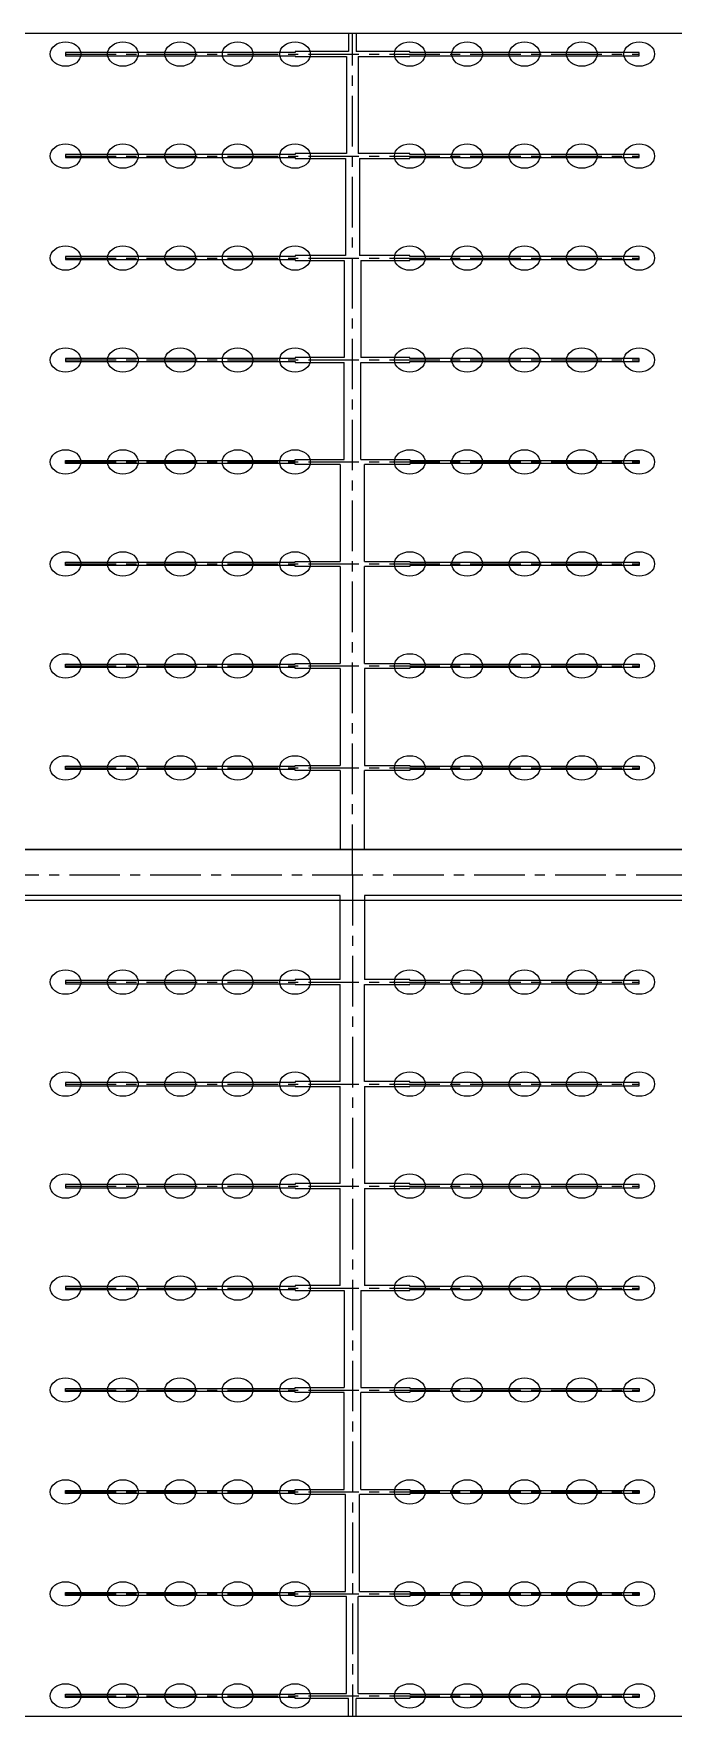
# Model space of a CAD drawing. Header units: millimetres. Extents: x 738100 to 1284508, y 138373 to 260796.
# Drawn here: x 795900 to 799914, y 175808 to 186368 of the extents above; entities that cross this region are included whole.
import ezdxf

# ---------------------------------------------------------------- set-up
doc = ezdxf.new("R2010")
doc.units = ezdxf.units.MM
doc.linetypes.add('CENTER', pattern=[50.8, 31.75, -6.35, 6.35, -6.35])
doc.layers.add('轴线', color=6, linetype='CENTER')

msp = doc.modelspace()

# ---------------------------------------------------------------- linework, layer by layer
at = {"lineweight": -3, "ltscale": 100}
for p, q in [((843900.494, 186367.633), (779900.494, 186367.633)), ((779900.494, 181247.633), (843900.494, 181247.633)), ((779900.494, 175809.486), (843900.494, 175809.486)), ((843900.494, 175807.633), (779900.494, 175807.633))]:
    msp.add_line(p, q, dxfattribs=at)
at = {"ltscale": 10}
for p, q in [((797876.494, 186367.633), (797876.494, 186255.633)), ((797924.494, 186367.633), (797924.494, 186255.633)), ((796100.494, 186249.873), (796100.494, 186229.393)), ((797540.494, 186249.873), (796100.494, 186249.873)), ((796100.494, 186229.393), (797540.494, 186229.393)), ((797876.494, 186255.633), (797540.494, 186255.633)), ((797540.494, 186255.633), (797540.494, 186249.873)), ((797540.494, 186229.393), (797540.494, 186223.633)), ((797540.494, 186223.633), (797864.494, 186223.633)), ((797864.494, 186223.633), (797864.494, 185615.633)), ((798260.494, 186255.633), (797924.494, 186255.633)), ((797936.494, 186223.633), (798260.494, 186223.633)), ((797936.494, 186223.633), (797936.494, 185615.633)), ((798260.494, 186249.873), (798260.494, 186255.633)), ((799700.494, 186249.873), (798260.494, 186249.873)), ((798260.494, 186223.633), (798260.494, 186229.393)), ((798260.494, 186229.393), (799700.494, 186229.393)), ((799700.494, 186229.393), (799700.494, 186249.873)), ((796100.494, 185609.873), (796100.494, 185589.393)), ((797540.494, 185609.873), (796100.494, 185609.873)), ((796100.494, 185589.393), (797540.494, 185589.393)), ((797864.494, 185615.633), (797540.494, 185615.633)), ((797540.494, 185615.633), (797540.494, 185609.873)), ((797540.494, 185589.393), (797540.494, 185583.633)), ((797540.494, 185583.633), (797856.494, 185583.633)), ((797856.494, 185583.633), (797856.494, 184975.633)), ((798260.494, 185615.633), (797936.494, 185615.633)), ((797944.494, 185583.633), (798260.494, 185583.633)), ((797944.494, 185583.633), (797944.494, 184975.633)), ((798260.494, 185609.873), (798260.494, 185615.633)), ((799700.494, 185609.873), (798260.494, 185609.873)), ((798260.494, 185583.633), (798260.494, 185589.393)), ((798260.494, 185589.393), (799700.494, 185589.393)), ((799700.494, 185589.393), (799700.494, 185609.873)), ((796100.494, 184969.873), (796100.494, 184949.393)), ((797540.494, 184969.873), (796100.494, 184969.873)), ((796100.494, 184949.393), (797540.494, 184949.393)), ((797856.494, 184975.633), (797540.494, 184975.633)), ((797540.494, 184975.633), (797540.494, 184969.873)), ((797540.494, 184949.393), (797540.494, 184943.633)), ((797540.494, 184943.633), (797848.494, 184943.633)), ((797848.494, 184943.633), (797848.494, 184335.633)), ((798260.494, 184975.633), (797944.494, 184975.633)), ((797952.494, 184943.633), (798260.494, 184943.633)), ((797952.494, 184943.633), (797952.494, 184335.633)), ((798260.494, 184969.873), (798260.494, 184975.633)), ((799700.494, 184969.873), (798260.494, 184969.873)), ((798260.494, 184943.633), (798260.494, 184949.393)), ((798260.494, 184949.393), (799700.494, 184949.393)), ((799700.494, 184949.393), (799700.494, 184969.873)), ((796100.494, 184329.873), (796100.494, 184309.393)), ((797540.494, 184329.873), (796100.494, 184329.873)), ((796100.494, 184309.393), (797540.494, 184309.393)), ((797848.494, 184335.633), (797540.494, 184335.633)), ((797540.494, 184335.633), (797540.494, 184329.873)), ((797540.494, 184309.393), (797540.494, 184303.633)), ((797540.494, 184303.633), (797848.494, 184303.633)), ((797848.494, 183695.633), (797848.494, 184303.633)), ((798260.494, 184335.633), (797952.494, 184335.633)), ((797952.494, 184303.633), (798260.494, 184303.633)), ((797952.494, 183695.633), (797952.494, 184303.633)), ((798260.494, 184329.873), (798260.494, 184335.633)), ((799700.494, 184329.873), (798260.494, 184329.873)), ((798260.494, 184303.633), (798260.494, 184309.393)), ((798260.494, 184309.393), (799700.494, 184309.393)), ((799700.494, 184309.393), (799700.494, 184329.873)), ((796100.494, 183669.393), (796100.494, 183689.873)), ((796100.494, 183689.873), (797540.494, 183689.873)), ((797540.494, 183669.393), (796100.494, 183669.393)), ((797540.494, 183689.873), (797540.494, 183695.633)), ((797540.494, 183695.633), (797848.494, 183695.633)), ((797540.494, 183663.633), (797540.494, 183669.393)), ((797824.494, 183663.633), (797540.494, 183663.633)), ((797824.494, 183663.633), (797824.494, 183055.633)), ((797952.494, 183695.633), (798260.494, 183695.633)), ((798260.494, 183663.633), (797976.494, 183663.633)), ((797976.494, 183055.633), (797976.494, 183663.633)), ((798260.494, 183695.633), (798260.494, 183689.873)), ((798260.494, 183689.873), (799700.494, 183689.873)), ((799700.494, 183669.393), (798260.494, 183669.393)), ((798260.494, 183669.393), (798260.494, 183663.633)), ((799700.494, 183689.873), (799700.494, 183669.393)), ((796100.494, 183029.393), (796100.494, 183049.873)), ((796100.494, 183049.873), (797540.494, 183049.873)), ((797540.494, 183029.393), (796100.494, 183029.393)), ((797540.494, 183049.873), (797540.494, 183055.633)), ((797540.494, 183055.633), (797824.494, 183055.633)), ((797540.494, 183023.633), (797540.494, 183029.393)), ((797824.494, 183023.633), (797540.494, 183023.633)), ((797824.494, 183023.633), (797824.494, 182415.633)), ((797976.494, 183055.633), (798260.494, 183055.633)), ((798260.494, 183023.633), (797976.494, 183023.633)), ((797976.494, 182415.633), (797976.494, 183023.633)), ((798260.494, 183055.633), (798260.494, 183049.873)), ((798260.494, 183049.873), (799700.494, 183049.873)), ((799700.494, 183029.393), (798260.494, 183029.393)), ((798260.494, 183029.393), (798260.494, 183023.633)), ((799700.494, 183049.873), (799700.494, 183029.393)), ((796100.494, 182389.393), (796100.494, 182409.873)), ((796100.494, 182409.873), (797540.494, 182409.873)), ((797540.494, 182389.393), (796100.494, 182389.393)), ((797540.494, 182409.873), (797540.494, 182415.633)), ((797540.494, 182415.633), (797824.494, 182415.633)), ((797540.494, 182383.633), (797540.494, 182389.393)), ((797824.494, 182383.633), (797540.494, 182383.633)), ((797824.494, 182383.633), (797824.494, 181775.633)), ((797976.494, 182415.633), (798260.494, 182415.633)), ((798260.494, 182383.633), (797976.494, 182383.633)), ((797976.494, 182383.633), (797976.494, 181775.633)), ((798260.494, 182415.633), (798260.494, 182409.873)), ((798260.494, 182409.873), (799700.494, 182409.873)), ((799700.494, 182389.393), (798260.494, 182389.393)), ((798260.494, 182389.393), (798260.494, 182383.633)), ((799700.494, 182409.873), (799700.494, 182389.393)), ((796100.494, 181749.393), (796100.494, 181769.873)), ((796100.494, 181769.873), (797540.494, 181769.873)), ((797540.494, 181749.393), (796100.494, 181749.393)), ((797540.494, 181769.873), (797540.494, 181775.633)), ((797540.494, 181775.633), (797824.494, 181775.633)), ((797540.494, 181743.633), (797540.494, 181749.393)), ((797824.494, 181743.633), (797540.494, 181743.633)), ((797824.494, 181743.633), (797824.494, 181247.633)), ((797976.494, 181775.633), (798260.494, 181775.633)), ((798260.494, 181743.633), (797976.494, 181743.633)), ((797976.494, 181247.633), (797976.494, 181743.633)), ((798260.494, 181775.633), (798260.494, 181769.873)), ((798260.494, 181769.873), (799700.494, 181769.873)), ((799700.494, 181749.393), (798260.494, 181749.393)), ((798260.494, 181749.393), (798260.494, 181743.633)), ((799700.494, 181769.873), (799700.494, 181749.393)), ((801824.494, 181247.633), (789900.494, 181247.633)), ((801900.494, 180927.633), (789900.494, 180927.633)), ((797824.494, 180959.633), (793976.494, 180959.633)), ((797824.494, 180431.633), (797824.494, 180927.633)), ((801748.494, 180959.633), (797976.494, 180959.633)), ((797976.494, 180927.633), (797976.494, 180431.633)), ((796100.494, 180425.873), (796100.494, 180405.393)), ((797540.494, 180425.873), (796100.494, 180425.873)), ((796100.494, 180405.393), (797540.494, 180405.393)), ((797824.494, 180431.633), (797540.494, 180431.633)), ((797540.494, 180431.633), (797540.494, 180425.873)), ((797540.494, 180405.393), (797540.494, 180399.633)), ((797540.494, 180399.633), (797824.494, 180399.633)), ((797824.494, 179791.633), (797824.494, 180399.633)), ((798260.494, 180431.633), (797976.494, 180431.633)), ((797976.494, 180399.633), (798260.494, 180399.633)), ((797976.494, 179791.633), (797976.494, 180399.633)), ((798260.494, 180425.873), (798260.494, 180431.633)), ((799700.494, 180425.873), (798260.494, 180425.873)), ((798260.494, 180399.633), (798260.494, 180405.393)), ((798260.494, 180405.393), (799700.494, 180405.393)), ((799700.494, 180405.393), (799700.494, 180425.873)), ((796100.494, 179785.873), (796100.494, 179765.393)), ((797540.494, 179785.873), (796100.494, 179785.873)), ((796100.494, 179765.393), (797540.494, 179765.393)), ((797824.494, 179791.633), (797540.494, 179791.633)), ((797540.494, 179791.633), (797540.494, 179785.873)), ((797540.494, 179765.393), (797540.494, 179759.633)), ((797540.494, 179759.633), (797824.494, 179759.633)), ((797824.494, 179151.633), (797824.494, 179759.633)), ((798260.494, 179791.633), (797976.494, 179791.633)), ((797976.494, 179759.633), (798260.494, 179759.633)), ((797976.494, 179759.633), (797976.494, 179151.633)), ((798260.494, 179785.873), (798260.494, 179791.633)), ((799700.494, 179785.873), (798260.494, 179785.873)), ((798260.494, 179759.633), (798260.494, 179765.393)), ((798260.494, 179765.393), (799700.494, 179765.393)), ((799700.494, 179765.393), (799700.494, 179785.873)), ((796100.494, 179145.873), (796100.494, 179125.393)), ((797540.494, 179145.873), (796100.494, 179145.873)), ((796100.494, 179125.393), (797540.494, 179125.393)), ((797824.494, 179151.633), (797540.494, 179151.633)), ((797540.494, 179151.633), (797540.494, 179145.873)), ((797540.494, 179125.393), (797540.494, 179119.633)), ((797540.494, 179119.633), (797824.494, 179119.633)), ((797824.494, 178511.633), (797824.494, 179119.633)), ((798260.494, 179151.633), (797976.494, 179151.633)), ((797976.494, 179119.633), (798260.494, 179119.633)), ((797976.494, 179119.633), (797976.494, 178511.633)), ((798260.494, 179145.873), (798260.494, 179151.633)), ((799700.494, 179145.873), (798260.494, 179145.873)), ((798260.494, 179119.633), (798260.494, 179125.393)), ((798260.494, 179125.393), (799700.494, 179125.393)), ((799700.494, 179125.393), (799700.494, 179145.873)), ((796100.494, 178505.873), (796100.494, 178485.393)), ((797540.494, 178505.873), (796100.494, 178505.873)), ((796100.494, 178485.393), (797540.494, 178485.393)), ((797824.494, 178511.633), (797540.494, 178511.633)), ((797540.494, 178511.633), (797540.494, 178505.873)), ((797540.494, 178485.393), (797540.494, 178479.633)), ((797540.494, 178479.633), (797848.494, 178479.633)), ((797848.494, 178479.633), (797848.494, 177871.633)), ((797952.494, 178479.633), (798260.494, 178479.633)), ((797952.494, 178479.633), (797952.494, 177871.633)), ((798260.494, 178511.633), (797976.494, 178511.633)), ((798260.494, 178505.873), (798260.494, 178511.633)), ((799700.494, 178505.873), (798260.494, 178505.873)), ((798260.494, 178479.633), (798260.494, 178485.393)), ((798260.494, 178485.393), (799700.494, 178485.393)), ((799700.494, 178485.393), (799700.494, 178505.873)), ((796100.494, 177845.393), (796100.494, 177865.873)), ((796100.494, 177865.873), (797540.494, 177865.873)), ((797540.494, 177845.393), (796100.494, 177845.393)), ((797540.494, 177865.873), (797540.494, 177871.633)), ((797540.494, 177871.633), (797848.494, 177871.633)), ((797540.494, 177839.633), (797540.494, 177845.393)), ((797848.494, 177839.633), (797540.494, 177839.633)), ((797848.494, 177231.633), (797848.494, 177839.633)), ((797952.494, 177871.633), (798260.494, 177871.633)), ((798260.494, 177839.633), (797952.494, 177839.633)), ((797952.494, 177231.633), (797952.494, 177839.633)), ((798260.494, 177871.633), (798260.494, 177865.873)), ((798260.494, 177865.873), (799700.494, 177865.873)), ((799700.494, 177845.393), (798260.494, 177845.393)), ((798260.494, 177845.393), (798260.494, 177839.633)), ((799700.494, 177865.873), (799700.494, 177845.393)), ((796100.494, 177205.393), (796100.494, 177225.873)), ((796100.494, 177225.873), (797540.494, 177225.873)), ((797540.494, 177205.393), (796100.494, 177205.393)), ((797540.494, 177225.873), (797540.494, 177231.633)), ((797540.494, 177231.633), (797848.494, 177231.633)), ((797540.494, 177199.633), (797540.494, 177205.393)), ((797856.494, 177199.633), (797540.494, 177199.633)), ((797856.494, 176591.633), (797856.494, 177199.633)), ((798260.494, 177199.633), (797944.494, 177199.633)), ((797944.494, 176591.633), (797944.494, 177199.633)), ((797952.494, 177231.633), (798260.494, 177231.633)), ((798260.494, 177231.633), (798260.494, 177225.873)), ((798260.494, 177225.873), (799700.494, 177225.873)), ((799700.494, 177205.393), (798260.494, 177205.393)), ((798260.494, 177205.393), (798260.494, 177199.633)), ((799700.494, 177225.873), (799700.494, 177205.393)), ((796100.494, 176565.393), (796100.494, 176585.873)), ((796100.494, 176585.873), (797540.494, 176585.873)), ((797540.494, 176565.393), (796100.494, 176565.393)), ((797540.494, 176585.873), (797540.494, 176591.633)), ((797540.494, 176591.633), (797856.494, 176591.633)), ((797540.494, 176559.633), (797540.494, 176565.393)), ((797944.494, 176591.633), (798260.494, 176591.633)), ((798260.494, 176591.633), (798260.494, 176585.873)), ((798260.494, 176585.873), (799700.494, 176585.873)), ((799700.494, 176565.393), (798260.494, 176565.393)), ((798260.494, 176565.393), (798260.494, 176559.633)), ((799700.494, 176585.873), (799700.494, 176565.393)), ((797864.494, 176559.633), (797540.494, 176559.633)), ((797864.494, 175951.633), (797864.494, 176559.633)), ((798260.494, 176559.633), (797936.494, 176559.633)), ((797936.494, 175951.633), (797936.494, 176559.633)), ((796100.494, 175925.393), (796100.494, 175945.873)), ((796100.494, 175945.873), (797540.494, 175945.873)), ((797540.494, 175945.873), (797540.494, 175951.633)), ((797540.494, 175951.633), (797864.494, 175951.633)), ((797936.494, 175951.633), (798260.494, 175951.633)), ((798260.494, 175951.633), (798260.494, 175945.873)), ((798260.494, 175945.873), (799700.494, 175945.873)), ((799700.494, 175945.873), (799700.494, 175925.393)), ((797540.494, 175925.393), (796100.494, 175925.393)), ((797540.494, 175919.633), (797540.494, 175925.393)), ((797876.494, 175919.633), (797540.494, 175919.633)), ((797876.494, 175807.633), (797876.494, 175919.633)), ((797924.494, 175807.633), (797924.494, 175919.633)), ((798260.494, 175919.633), (797924.494, 175919.633)), ((799700.494, 175925.393), (798260.494, 175925.393)), ((798260.494, 175925.393), (798260.494, 175919.633))]:
    msp.add_line(p, q, dxfattribs=at)
for centre in [(796100.494, 186239.633), (796460.494, 186239.633), (796820.494, 186239.633), (797180.494, 186239.633), (797540.494, 186239.633), (798260.494, 186239.633), (798620.494, 186239.633), (798980.494, 186239.633), (799340.494, 186239.633), (799700.494, 186239.633), (796100.494, 185599.633), (796460.494, 185599.633), (796820.494, 185599.633), (797180.494, 185599.633), (797540.494, 185599.633), (798260.494, 185599.633), (798620.494, 185599.633), (798980.494, 185599.633), (799340.494, 185599.633), (799700.494, 185599.633), (796100.494, 184959.633), (796460.494, 184959.633), (796820.494, 184959.633), (797180.494, 184959.633), (797540.494, 184959.633), (798260.494, 184959.633), (798620.494, 184959.633), (798980.494, 184959.633), (799340.494, 184959.633), (799700.494, 184959.633), (796100.494, 184319.633), (796460.494, 184319.633), (796820.494, 184319.633), (797180.494, 184319.633), (797540.494, 184319.633), (798260.494, 184319.633), (798620.494, 184319.633), (798980.494, 184319.633), (799340.494, 184319.633), (799700.494, 184319.633), (796100.494, 183679.633), (796460.494, 183679.633), (796820.494, 183679.633), (797180.494, 183679.633), (797540.494, 183679.633), (798260.494, 183679.633), (798620.494, 183679.633), (798980.494, 183679.633), (799340.494, 183679.633), (799700.494, 183679.633), (796100.494, 183039.633), (796460.494, 183039.633), (796820.494, 183039.633), (797180.494, 183039.633), (797540.494, 183039.633), (798260.494, 183039.633), (798620.494, 183039.633), (798980.494, 183039.633), (799340.494, 183039.633), (799700.494, 183039.633), (796100.494, 182399.633), (796460.494, 182399.633), (796820.494, 182399.633), (797180.494, 182399.633), (797540.494, 182399.633), (798260.494, 182399.633), (798620.494, 182399.633), (798980.494, 182399.633), (799340.494, 182399.633), (799700.494, 182399.633), (796100.494, 181759.633), (796460.494, 181759.633), (796820.494, 181759.633), (797180.494, 181759.633), (797540.494, 181759.633), (798260.494, 181759.633), (798620.494, 181759.633), (798980.494, 181759.633), (799340.494, 181759.633), (799700.494, 181759.633), (796100.494, 180415.633), (796460.494, 180415.633), (796820.494, 180415.633), (797180.494, 180415.633), (797540.494, 180415.633), (798260.494, 180415.633), (798620.494, 180415.633), (798980.494, 180415.633), (799340.494, 180415.633), (799700.494, 180415.633), (796100.494, 179775.633), (796460.494, 179775.633), (796820.494, 179775.633), (797180.494, 179775.633), (797540.494, 179775.633), (798260.494, 179775.633), (798620.494, 179775.633), (798980.494, 179775.633), (799340.494, 179775.633), (799700.494, 179775.633)]:
    msp.add_ellipse(centre, major_axis=(-96, 0), ratio=0.8, start_param=3.141592654, end_param=9.424777961, dxfattribs=at)
for centre in [(796100.494, 179135.633), (796460.494, 179135.633), (796820.494, 179135.633), (797180.494, 179135.633), (797540.494, 179135.633), (798260.494, 179135.633), (798620.494, 179135.633), (798980.494, 179135.633), (799340.494, 179135.633), (799700.494, 179135.633), (796100.494, 178495.633), (796460.494, 178495.633), (796820.494, 178495.633), (797180.494, 178495.633), (797540.494, 178495.633), (798260.494, 178495.633), (798620.494, 178495.633), (798980.494, 178495.633), (799340.494, 178495.633), (799700.494, 178495.633), (796100.494, 177855.633), (796460.494, 177855.633), (796820.494, 177855.633), (797180.494, 177855.633), (797540.494, 177855.633), (798260.494, 177855.633), (798620.494, 177855.633), (798980.494, 177855.633), (799340.494, 177855.633), (799700.494, 177855.633), (796100.494, 177215.633), (796460.494, 177215.633), (796820.494, 177215.633), (797180.494, 177215.633), (797540.494, 177215.633), (798260.494, 177215.633), (798620.494, 177215.633), (798980.494, 177215.633), (799340.494, 177215.633), (799700.494, 177215.633), (796100.494, 176575.633), (796460.494, 176575.633), (796820.494, 176575.633), (797180.494, 176575.633), (797540.494, 176575.633), (798260.494, 176575.633), (798620.494, 176575.633), (798980.494, 176575.633), (799340.494, 176575.633), (799700.494, 176575.633), (796100.494, 175935.633), (796460.494, 175935.633), (796820.494, 175935.633), (797180.494, 175935.633), (797540.494, 175935.633), (798260.494, 175935.633), (798620.494, 175935.633), (798980.494, 175935.633), (799340.494, 175935.633), (799700.494, 175935.633)]:
    msp.add_ellipse(centre, major_axis=(96, 0), ratio=0.8, dxfattribs=at)
at = {"layer": '轴线', "ltscale": 10}
for p, q in [((797900.494, 181087.633), (797900.494, 186367.633)), ((796100.494, 186239.633), (799700.494, 186239.633)), ((796100.494, 186239.633), (799700.494, 186239.633)), ((796100.494, 185599.633), (799700.494, 185599.633)), ((796100.494, 185599.633), (799700.494, 185599.633)), ((796100.494, 184959.633), (799700.494, 184959.633)), ((796100.494, 184959.633), (799700.494, 184959.633)), ((796100.494, 184319.633), (799700.494, 184319.633)), ((796100.494, 184319.633), (799700.494, 184319.633)), ((796100.494, 183679.633), (799700.494, 183679.633)), ((796100.494, 183679.633), (799700.494, 183679.633)), ((796100.494, 183039.633), (799700.494, 183039.633)), ((796100.494, 183039.633), (799700.494, 183039.633)), ((796100.494, 182399.633), (799700.494, 182399.633)), ((796100.494, 182399.633), (799700.494, 182399.633)), ((796100.494, 181759.633), (799700.494, 181759.633)), ((797900.494, 181087.633), (797900.494, 181247.633)), ((781900.494, 181087.633), (841900.494, 181087.633)), ((797900.494, 181087.633), (797900.494, 175807.633)), ((797824.494, 180927.633), (797824.494, 180959.633)), ((797976.494, 180959.633), (797976.494, 180927.633)), ((796100.494, 180415.633), (799700.494, 180415.633)), ((796100.494, 179775.633), (799700.494, 179775.633)), ((796100.494, 179775.633), (799700.494, 179775.633)), ((796100.494, 179135.633), (799700.494, 179135.633)), ((796100.494, 179135.633), (799700.494, 179135.633)), ((796100.494, 178495.633), (799700.494, 178495.633)), ((796100.494, 178495.633), (799700.494, 178495.633)), ((796100.494, 177855.633), (799700.494, 177855.633)), ((796100.494, 177855.633), (799700.494, 177855.633)), ((796100.494, 177215.633), (799700.494, 177215.633)), ((796100.494, 177215.633), (799700.494, 177215.633)), ((796100.494, 176575.633), (799700.494, 176575.633)), ((796100.494, 176575.633), (799700.494, 176575.633)), ((796100.494, 175935.633), (799700.494, 175935.633)), ((796100.494, 175935.633), (799700.494, 175935.633))]:
    msp.add_line(p, q, dxfattribs=at)

doc.saveas('drawing.dxf')
